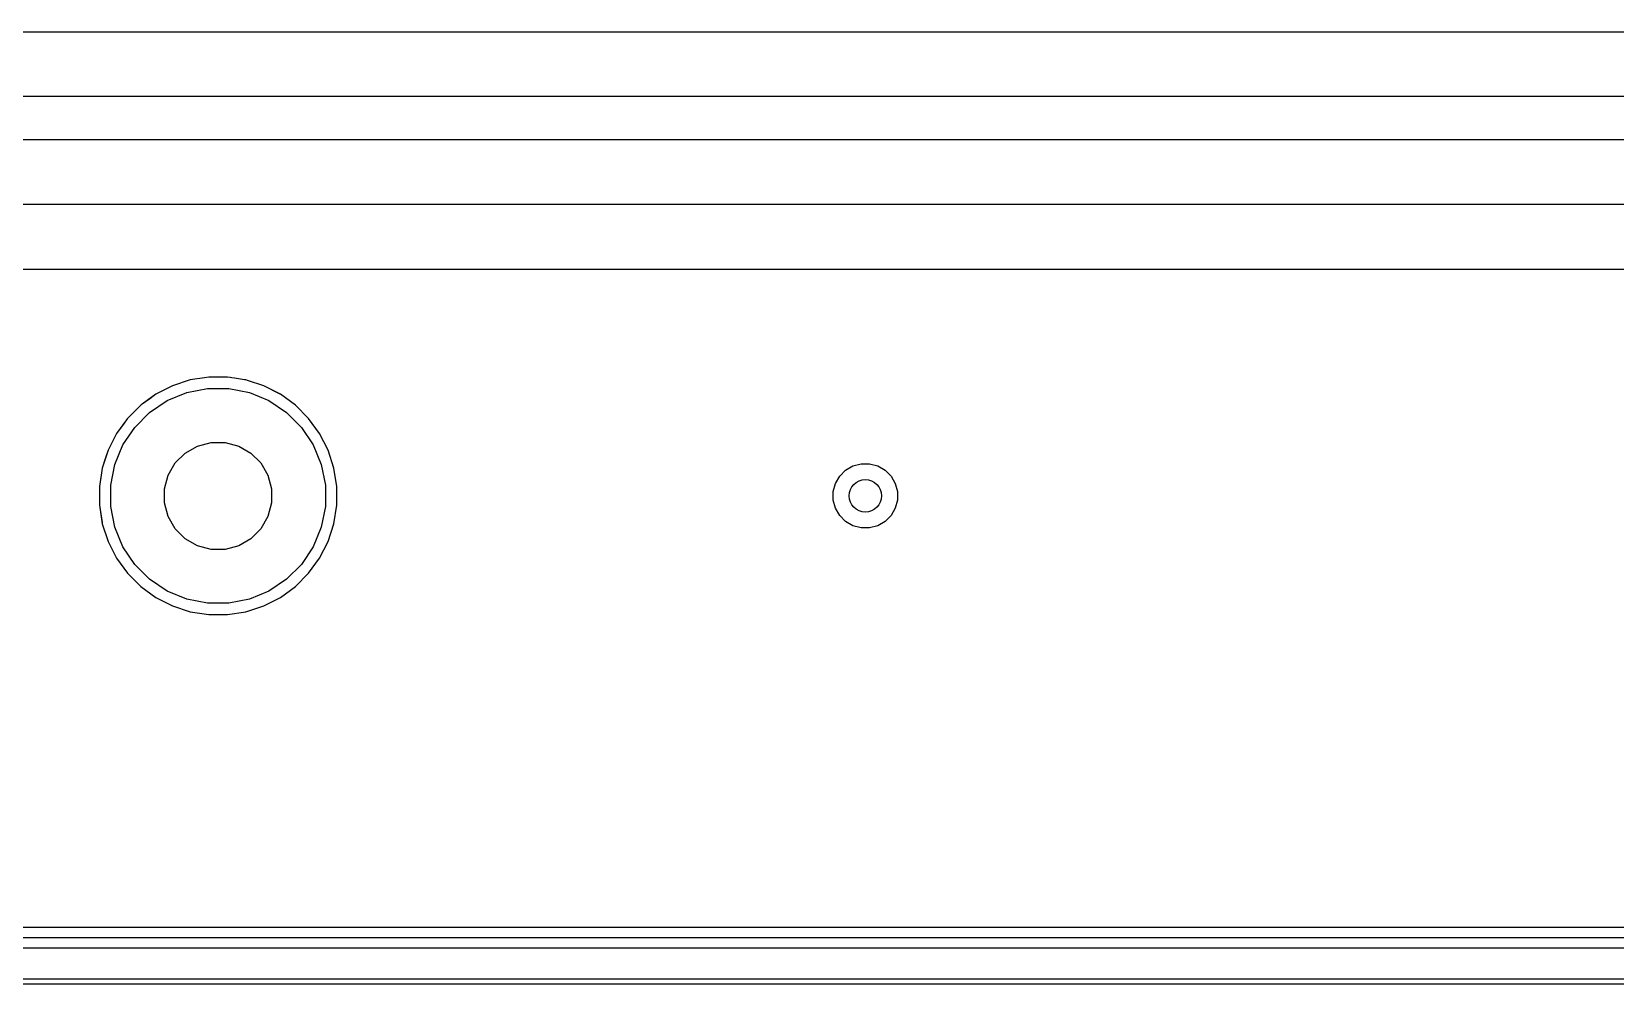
# Model space of a CAD drawing. Header units: inches. Extents: x 1.3 to 5.24, y -7.03 to -1.12.
# Drawn here: x 1.92 to 2.498, y -7.029 to -6.681 of the extents above; entities that cross this region are included whole.
import ezdxf

# ---------------------------------------------------------------- set-up
doc = ezdxf.new("R2010")
doc.units = ezdxf.units.IN
doc.header["$MEASUREMENT"] = 0
for name, color, linetype, true_color in [('B.Cu', 153, 'CONTINUOUS', 0x4d7fc4), ('B.Mask', 4, 'CONTINUOUS', 0x02ffee), ('B.Paste', 132, 'CONTINUOUS', 0x00c2c2), ('B.Silkscreen', 31, 'CONTINUOUS', 0xe8b2a7), ('Edge.Cuts', 254, 'CONTINUOUS', 0xd0d2cd), ('F.Cu', 13, 'CONTINUOUS', 0xc83434), ('F.Mask', 201, 'CONTINUOUS', 0xd864ff), ('F.Paste', 253, 'CONTINUOUS', 0xb4a09a), ('F.Silkscreen', 41, 'CONTINUOUS', 0xf2eda1), ('In1.Cu', 91, 'CONTINUOUS', 0x7fc87f), ('In2.Cu', 33, 'CONTINUOUS', 0xce7d2c)]:
    doc.layers.add(name, color=color, linetype=linetype, true_color=true_color)

msp = doc.modelspace()

# ---------------------------------------------------------------- linework, layer by layer
at = {"layer": 'B.Cu', "linetype": 'CONTINUOUS'}
for p, q in [((1.85676, -6.6811), (2.81007, -6.6811)), ((2.81496, -6.70472), (1.85187, -6.70472)), ((1.75686, -6.72047), (2.84944, -6.72047)), ((2.85433, -6.74409), (1.75197, -6.74409)), ((1.74848, -6.76774), (2.85782, -6.76774)), ((1.97804, -6.80813), (1.97156, -6.81024)), ((1.98322, -6.80731), (1.97804, -6.80813)), ((1.98478, -6.80707), (1.98322, -6.80731)), ((1.98322, -6.80731), (1.98322, -6.80731)), ((1.9916, -6.80707), (1.98478, -6.80707)), ((1.98478, -6.80707), (1.98478, -6.80707)), ((1.99254, -6.80722), (1.9916, -6.80707)), ((1.9916, -6.80707), (1.9916, -6.80707)), ((1.99316, -6.80731), (1.99254, -6.80722)), ((1.99422, -6.80748), (1.99316, -6.80731)), ((1.99777, -6.80804), (1.99422, -6.80748)), ((1.99833, -6.80813), (1.99777, -6.80804)), ((1.99777, -6.80804), (1.99777, -6.80804)), ((1.99887, -6.80831), (1.99833, -6.80813)), ((1.99833, -6.80813), (1.99833, -6.80813)), ((1.99833, -6.80813), (1.99833, -6.80813)), ((2.00482, -6.81024), (1.99887, -6.80831)), ((1.99887, -6.80831), (1.99887, -6.80831)), ((1.96548, -6.81334), (1.96233, -6.81562)), ((1.97156, -6.81024), (1.96548, -6.81334)), ((2.01088, -6.81333), (2.00482, -6.81024)), ((2.0109, -6.81334), (2.01088, -6.81333)), ((2.01641, -6.81735), (2.0109, -6.81334)), ((1.96014, -6.81717), (1.95496, -6.82235)), ((1.96043, -6.81701), (1.96014, -6.81717)), ((1.96233, -6.81562), (1.96043, -6.81701)), ((1.96233, -6.81562), (1.96233, -6.81562)), ((2.02124, -6.82217), (2.01641, -6.81735)), ((1.95342, -6.82454), (1.95113, -6.82769)), ((1.9548, -6.82264), (1.95342, -6.82454)), ((1.95342, -6.82454), (1.95342, -6.82454)), ((1.95496, -6.82235), (1.9548, -6.82264)), ((2.02525, -6.82769), (2.02124, -6.82217)), ((1.95113, -6.82769), (1.94804, -6.83376)), ((1.98066, -6.83221), (1.98562, -6.83088)), ((1.98562, -6.83088), (1.99076, -6.83088)), ((1.99076, -6.83088), (1.99572, -6.83221)), ((2.02834, -6.83376), (2.02525, -6.82769)), ((1.94714, -6.83651), (1.94593, -6.84025)), ((1.94804, -6.83376), (1.94714, -6.83651)), ((1.94804, -6.83376), (1.94804, -6.83376)), ((1.94804, -6.83376), (1.94804, -6.83376)), ((1.97257, -6.83841), (1.97621, -6.83478)), ((1.97621, -6.83478), (1.98066, -6.83221)), ((1.99572, -6.83221), (2.00017, -6.83478)), ((2.00017, -6.83478), (2.00381, -6.83841)), ((2.03045, -6.84025), (2.02834, -6.83376)), ((1.94593, -6.84025), (1.945, -6.84614)), ((1.96867, -6.84782), (1.97, -6.84286)), ((1.97, -6.84286), (1.97257, -6.83841)), ((2.00381, -6.83841), (2.00638, -6.84286)), ((2.00638, -6.84286), (2.00771, -6.84782)), ((2.03152, -6.84698), (2.03045, -6.84025)), ((1.945, -6.84614), (1.94486, -6.84698)), ((1.94486, -6.84698), (1.94486, -6.8538)), ((1.945, -6.84614), (1.945, -6.84614)), ((1.945, -6.84614), (1.945, -6.84614)), ((1.96867, -6.85296), (1.96867, -6.84782)), ((2.00771, -6.84782), (2.00771, -6.85296)), ((2.03152, -6.8538), (2.03152, -6.84698)), ((1.94486, -6.8538), (1.94593, -6.86054)), ((1.97, -6.85793), (1.96867, -6.85296)), ((2.00771, -6.85296), (2.00638, -6.85793)), ((2.03045, -6.86054), (2.03152, -6.8538)), ((1.94593, -6.86054), (1.94804, -6.86703)), ((1.97257, -6.86238), (1.97, -6.85793)), ((2.00638, -6.85793), (2.00381, -6.86238)), ((2.02834, -6.86703), (2.03045, -6.86054)), ((1.97621, -6.86601), (1.97257, -6.86238)), ((1.98066, -6.86858), (1.97621, -6.86601)), ((2.00017, -6.86601), (1.99572, -6.86858)), ((2.00381, -6.86238), (2.00017, -6.86601)), ((1.94804, -6.86703), (1.95113, -6.8731)), ((1.98562, -6.86991), (1.98066, -6.86858)), ((1.99076, -6.86991), (1.98562, -6.86991)), ((1.99572, -6.86858), (1.99076, -6.86991)), ((2.02525, -6.8731), (2.02834, -6.86703)), ((1.95113, -6.8731), (1.95514, -6.87862)), ((2.02124, -6.87862), (2.02525, -6.8731)), ((1.95514, -6.87862), (1.95996, -6.88344)), ((1.95996, -6.88344), (1.96548, -6.88745)), ((2.0109, -6.88745), (2.01641, -6.88344)), ((2.01641, -6.88344), (2.02124, -6.87862)), ((1.96548, -6.88745), (1.97156, -6.89055)), ((2.00482, -6.89055), (2.0109, -6.88745)), ((1.97156, -6.89055), (1.97804, -6.89265)), ((1.97804, -6.89265), (1.98478, -6.89372)), ((1.98478, -6.89372), (1.98478, -6.89372)), ((1.98478, -6.89372), (1.9916, -6.89372)), ((1.9916, -6.89372), (1.99833, -6.89265)), ((1.9916, -6.89372), (1.9916, -6.89372)), ((1.99833, -6.89265), (2.00482, -6.89055)), ((2.69344, -7.00785), (1.79872, -7.00785)), ((1.3002, -7.02657), (5.23524, -7.02657)), ((5.23622, -7.02854), (1.29921, -7.02854))]:
    msp.add_line(p, q, dxfattribs=at)
at = {"layer": 'B.Cu'}
msp.add_circle((2.22441, -6.85039), 0.00591, dxfattribs=at)
at = {"layer": 'B.Mask', "linetype": 'CONTINUOUS'}
for p, q in [((1.96963, -6.81567), (1.97676, -6.81272)), ((1.97676, -6.81272), (1.98433, -6.81121)), ((1.98433, -6.81121), (1.99205, -6.81121)), ((1.99205, -6.81121), (1.99962, -6.81272)), ((1.99962, -6.81272), (2.00675, -6.81567)), ((1.95776, -6.82542), (1.96321, -6.81996)), ((1.96321, -6.81996), (1.96963, -6.81567)), ((2.00675, -6.81567), (2.01317, -6.81996)), ((2.01317, -6.81996), (2.01862, -6.82542)), ((1.95347, -6.83183), (1.95776, -6.82542)), ((2.01862, -6.82542), (2.02291, -6.83183)), ((1.95051, -6.83897), (1.95347, -6.83183)), ((2.02291, -6.83183), (2.02586, -6.83897)), ((1.94901, -6.84653), (1.95051, -6.83897)), ((2.02586, -6.83897), (2.02737, -6.84653)), ((1.94901, -6.85425), (1.94901, -6.84653)), ((2.02737, -6.84653), (2.02737, -6.85425)), ((1.95051, -6.86182), (1.94901, -6.85425)), ((2.02737, -6.85425), (2.02586, -6.86182)), ((1.95347, -6.86895), (1.95051, -6.86182)), ((2.02586, -6.86182), (2.02291, -6.86895)), ((1.95776, -6.87537), (1.95347, -6.86895)), ((2.02291, -6.86895), (2.01862, -6.87537)), ((1.96321, -6.88083), (1.95776, -6.87537)), ((2.01862, -6.87537), (2.01317, -6.88083)), ((1.96963, -6.88511), (1.96321, -6.88083)), ((2.01317, -6.88083), (2.00675, -6.88511)), ((1.97676, -6.88807), (1.96963, -6.88511)), ((1.98433, -6.88957), (1.97676, -6.88807)), ((1.99962, -6.88807), (1.99205, -6.88957)), ((2.00675, -6.88511), (1.99962, -6.88807)), ((1.99205, -6.88957), (1.98433, -6.88957)), ((1.3002, -7.02657), (5.23524, -7.02657)), ((5.23622, -7.02854), (1.29921, -7.02854))]:
    msp.add_line(p, q, dxfattribs=at)
at = {"layer": 'B.Paste', "linetype": 'CONTINUOUS'}
for p, q in [((1.3002, -7.02657), (5.23524, -7.02657)), ((5.23622, -7.02854), (1.29921, -7.02854))]:
    msp.add_line(p, q, dxfattribs=at)
at = {"layer": 'B.Silkscreen', "linetype": 'CONTINUOUS'}
for p, q in [((1.3002, -7.02657), (5.23524, -7.02657)), ((5.23622, -7.02854), (1.29921, -7.02854))]:
    msp.add_line(p, q, dxfattribs=at)
at = {"layer": 'Edge.Cuts', "linetype": 'CONTINUOUS'}
for p, q in [((1.3002, -7.02657), (5.23524, -7.02657)), ((5.23622, -7.02854), (1.29921, -7.02854))]:
    msp.add_line(p, q, dxfattribs=at)
at = {"layer": 'F.Cu', "linetype": 'CONTINUOUS'}
for p, q in [((1.97804, -6.80813), (1.97156, -6.81024)), ((1.98322, -6.80731), (1.97804, -6.80813)), ((1.98478, -6.80707), (1.98322, -6.80731)), ((1.98322, -6.80731), (1.98322, -6.80731)), ((1.9916, -6.80707), (1.98478, -6.80707)), ((1.98478, -6.80707), (1.98478, -6.80707)), ((1.99254, -6.80722), (1.9916, -6.80707)), ((1.9916, -6.80707), (1.9916, -6.80707)), ((1.99316, -6.80731), (1.99254, -6.80722)), ((1.99422, -6.80748), (1.99316, -6.80731)), ((1.99777, -6.80804), (1.99422, -6.80748)), ((1.99833, -6.80813), (1.99777, -6.80804)), ((1.99777, -6.80804), (1.99777, -6.80804)), ((1.99887, -6.80831), (1.99833, -6.80813)), ((1.99833, -6.80813), (1.99833, -6.80813)), ((1.99833, -6.80813), (1.99833, -6.80813)), ((2.00482, -6.81024), (1.99887, -6.80831)), ((1.99887, -6.80831), (1.99887, -6.80831)), ((1.96548, -6.81334), (1.96322, -6.81498)), ((1.97156, -6.81024), (1.96548, -6.81334)), ((2.0109, -6.81334), (2.00482, -6.81024)), ((2.01641, -6.81735), (2.0109, -6.81334)), ((2.0109, -6.81334), (2.0109, -6.81334)), ((1.96014, -6.81717), (1.95496, -6.82235)), ((1.96043, -6.81701), (1.96014, -6.81717)), ((1.96322, -6.81498), (1.96043, -6.81701)), ((1.96322, -6.81498), (1.96322, -6.81498)), ((2.02124, -6.82217), (2.01641, -6.81735)), ((1.95386, -6.82393), (1.95113, -6.82769)), ((1.9548, -6.82264), (1.95386, -6.82393)), ((1.95496, -6.82235), (1.9548, -6.82264)), ((2.02525, -6.82769), (2.02124, -6.82217)), ((1.95113, -6.82769), (1.94804, -6.83376)), ((1.95113, -6.82769), (1.95113, -6.82769)), ((1.95113, -6.82769), (1.95113, -6.82769)), ((1.95113, -6.82769), (1.95113, -6.82769)), ((1.98066, -6.83221), (1.98562, -6.83088)), ((1.98562, -6.83088), (1.99076, -6.83088)), ((1.99076, -6.83088), (1.99572, -6.83221)), ((2.02834, -6.83376), (2.02525, -6.82769)), ((1.94804, -6.83376), (1.94593, -6.84025)), ((1.97257, -6.83841), (1.97621, -6.83478)), ((1.97621, -6.83478), (1.98066, -6.83221)), ((1.99572, -6.83221), (2.00017, -6.83478)), ((2.00017, -6.83478), (2.00381, -6.83841)), ((2.03045, -6.84025), (2.02834, -6.83376)), ((1.94565, -6.84198), (1.94486, -6.84698)), ((1.94593, -6.84025), (1.94565, -6.84198)), ((1.94593, -6.84025), (1.94593, -6.84025)), ((1.96867, -6.84782), (1.97, -6.84286)), ((1.97, -6.84286), (1.97257, -6.83841)), ((2.00381, -6.83841), (2.00638, -6.84286)), ((2.00638, -6.84286), (2.00771, -6.84782)), ((2.03152, -6.84698), (2.03045, -6.84025)), ((1.94486, -6.84698), (1.94486, -6.8538)), ((1.96867, -6.85296), (1.96867, -6.84782)), ((2.00771, -6.84782), (2.00771, -6.85296)), ((2.03152, -6.8538), (2.03152, -6.84698)), ((1.94486, -6.8538), (1.94586, -6.86012)), ((1.97, -6.85793), (1.96867, -6.85296)), ((2.00771, -6.85296), (2.00638, -6.85793)), ((2.03045, -6.86054), (2.03152, -6.8538)), ((1.94586, -6.86012), (1.94593, -6.86054)), ((1.94593, -6.86054), (1.94804, -6.86703)), ((1.97257, -6.86238), (1.97, -6.85793)), ((2.00638, -6.85793), (2.00381, -6.86238)), ((2.02834, -6.86703), (2.03045, -6.86054)), ((1.97621, -6.86601), (1.97257, -6.86238)), ((1.98066, -6.86858), (1.97621, -6.86601)), ((2.00017, -6.86601), (1.99572, -6.86858)), ((2.00381, -6.86238), (2.00017, -6.86601)), ((1.94804, -6.86703), (1.95113, -6.8731)), ((1.98562, -6.86991), (1.98066, -6.86858)), ((1.99076, -6.86991), (1.98562, -6.86991)), ((1.99572, -6.86858), (1.99076, -6.86991)), ((2.02525, -6.8731), (2.02834, -6.86703)), ((1.95113, -6.8731), (1.95514, -6.87862)), ((2.02124, -6.87862), (2.02525, -6.8731)), ((1.95514, -6.87862), (1.95996, -6.88344)), ((1.95996, -6.88344), (1.96548, -6.88745)), ((2.0109, -6.88745), (2.01641, -6.88344)), ((2.01641, -6.88344), (2.02124, -6.87862)), ((1.96548, -6.88745), (1.97156, -6.89055)), ((2.00482, -6.89055), (2.0109, -6.88745)), ((1.97156, -6.89055), (1.97804, -6.89265)), ((1.97804, -6.89265), (1.98478, -6.89372)), ((1.98478, -6.89372), (1.98478, -6.89372)), ((1.98478, -6.89372), (1.9916, -6.89372)), ((1.9916, -6.89372), (1.99833, -6.89265)), ((1.9916, -6.89372), (1.9916, -6.89372)), ((1.99833, -6.89265), (2.00482, -6.89055)), ((2.69344, -7.00785), (1.79872, -7.00785)), ((1.3002, -7.02657), (5.23524, -7.02657)), ((5.23622, -7.02854), (1.29921, -7.02854))]:
    msp.add_line(p, q, dxfattribs=at)
at = {"layer": 'F.Cu'}
msp.add_circle((2.22441, -6.85039), 0.00591, dxfattribs=at)
at = {"layer": 'F.Mask', "linetype": 'CONTINUOUS'}
for p, q in [((1.96963, -6.81567), (1.97676, -6.81272)), ((1.97676, -6.81272), (1.98433, -6.81121)), ((1.98433, -6.81121), (1.99205, -6.81121)), ((1.99205, -6.81121), (1.99962, -6.81272)), ((1.99962, -6.81272), (2.00675, -6.81567)), ((1.95776, -6.82542), (1.96321, -6.81996)), ((1.96321, -6.81996), (1.96963, -6.81567)), ((2.00675, -6.81567), (2.01317, -6.81996)), ((2.01317, -6.81996), (2.01862, -6.82542)), ((1.95347, -6.83183), (1.95776, -6.82542)), ((2.01862, -6.82542), (2.02291, -6.83183)), ((1.95051, -6.83897), (1.95347, -6.83183)), ((2.02291, -6.83183), (2.02586, -6.83897)), ((1.94901, -6.84653), (1.95051, -6.83897)), ((2.02586, -6.83897), (2.02737, -6.84653)), ((1.94901, -6.85425), (1.94901, -6.84653)), ((2.02737, -6.84653), (2.02737, -6.85425)), ((1.95051, -6.86182), (1.94901, -6.85425)), ((2.02737, -6.85425), (2.02586, -6.86182)), ((1.95347, -6.86895), (1.95051, -6.86182)), ((2.02586, -6.86182), (2.02291, -6.86895)), ((1.95776, -6.87537), (1.95347, -6.86895)), ((2.02291, -6.86895), (2.01862, -6.87537)), ((1.96321, -6.88083), (1.95776, -6.87537)), ((2.01862, -6.87537), (2.01317, -6.88083)), ((1.96963, -6.88511), (1.96321, -6.88083)), ((2.01317, -6.88083), (2.00675, -6.88511)), ((1.97676, -6.88807), (1.96963, -6.88511)), ((1.98433, -6.88957), (1.97676, -6.88807)), ((1.99962, -6.88807), (1.99205, -6.88957)), ((2.00675, -6.88511), (1.99962, -6.88807)), ((1.99205, -6.88957), (1.98433, -6.88957)), ((1.3002, -7.02657), (5.23524, -7.02657)), ((5.23622, -7.02854), (1.29921, -7.02854))]:
    msp.add_line(p, q, dxfattribs=at)
at = {"layer": 'F.Paste', "linetype": 'CONTINUOUS'}
for p, q in [((1.3002, -7.02657), (5.23524, -7.02657)), ((5.23622, -7.02854), (1.29921, -7.02854))]:
    msp.add_line(p, q, dxfattribs=at)
at = {"layer": 'F.Silkscreen', "linetype": 'CONTINUOUS'}
for p, q in [((3.72441, -7.01535), (1.46063, -7.01535)), ((1.4626, -7.01142), (3.72244, -7.01142)), ((1.3002, -7.02657), (5.23524, -7.02657)), ((5.23622, -7.02854), (1.29921, -7.02854))]:
    msp.add_line(p, q, dxfattribs=at)
at = {"layer": 'In1.Cu', "linetype": 'CONTINUOUS'}
for p, q in [((2.2135, -6.84587), (2.21504, -6.8432)), ((2.21504, -6.8432), (2.21722, -6.84102)), ((2.21722, -6.84102), (2.21989, -6.83948)), ((2.21989, -6.83948), (2.22287, -6.83868)), ((2.22287, -6.83868), (2.22595, -6.83868)), ((2.22595, -6.83868), (2.22893, -6.83948)), ((2.22893, -6.83948), (2.2316, -6.84102)), ((2.2316, -6.84102), (2.23378, -6.8432)), ((2.23378, -6.8432), (2.23532, -6.84587)), ((2.2127, -6.84885), (2.2135, -6.84587)), ((2.2127, -6.85194), (2.2127, -6.84885)), ((2.23532, -6.84587), (2.23612, -6.84885)), ((2.23612, -6.84885), (2.23612, -6.85194)), ((2.2135, -6.85491), (2.2127, -6.85194)), ((2.23612, -6.85194), (2.23532, -6.85491)), ((2.21504, -6.85758), (2.2135, -6.85491)), ((2.21722, -6.85976), (2.21504, -6.85758)), ((2.21989, -6.86131), (2.21722, -6.85976)), ((2.2316, -6.85976), (2.22893, -6.86131)), ((2.23378, -6.85758), (2.2316, -6.85976)), ((2.23532, -6.85491), (2.23378, -6.85758)), ((2.22287, -6.8621), (2.21989, -6.86131)), ((2.22595, -6.8621), (2.22287, -6.8621)), ((2.22893, -6.86131), (2.22595, -6.8621)), ((1.3002, -7.02657), (5.23524, -7.02657)), ((5.23622, -7.02854), (1.29921, -7.02854))]:
    msp.add_line(p, q, dxfattribs=at)
at = {"layer": 'In1.Cu'}
msp.add_circle((2.22441, -6.85039), 0.00591, dxfattribs=at)
at = {"layer": 'In2.Cu', "linetype": 'CONTINUOUS'}
for p, q in [((2.2135, -6.84587), (2.21504, -6.8432)), ((2.21504, -6.8432), (2.21722, -6.84102)), ((2.21722, -6.84102), (2.21989, -6.83948)), ((2.21989, -6.83948), (2.22287, -6.83868)), ((2.22287, -6.83868), (2.22595, -6.83868)), ((2.22595, -6.83868), (2.22893, -6.83948)), ((2.22893, -6.83948), (2.2316, -6.84102)), ((2.2316, -6.84102), (2.23378, -6.8432)), ((2.23378, -6.8432), (2.23532, -6.84587)), ((2.2127, -6.84885), (2.2135, -6.84587)), ((2.2127, -6.85194), (2.2127, -6.84885)), ((2.23532, -6.84587), (2.23612, -6.84885)), ((2.23612, -6.84885), (2.23612, -6.85194)), ((2.2135, -6.85491), (2.2127, -6.85194)), ((2.23612, -6.85194), (2.23532, -6.85491)), ((2.21504, -6.85758), (2.2135, -6.85491)), ((2.21722, -6.85976), (2.21504, -6.85758)), ((2.21989, -6.86131), (2.21722, -6.85976)), ((2.2316, -6.85976), (2.22893, -6.86131)), ((2.23378, -6.85758), (2.2316, -6.85976)), ((2.23532, -6.85491), (2.23378, -6.85758)), ((2.22287, -6.8621), (2.21989, -6.86131)), ((2.22595, -6.8621), (2.22287, -6.8621)), ((2.22893, -6.86131), (2.22595, -6.8621)), ((1.3002, -7.02657), (5.23524, -7.02657)), ((5.23622, -7.02854), (1.29921, -7.02854))]:
    msp.add_line(p, q, dxfattribs=at)
at = {"layer": 'In2.Cu'}
msp.add_circle((2.22441, -6.85039), 0.00591, dxfattribs=at)

doc.saveas('drawing.dxf')
